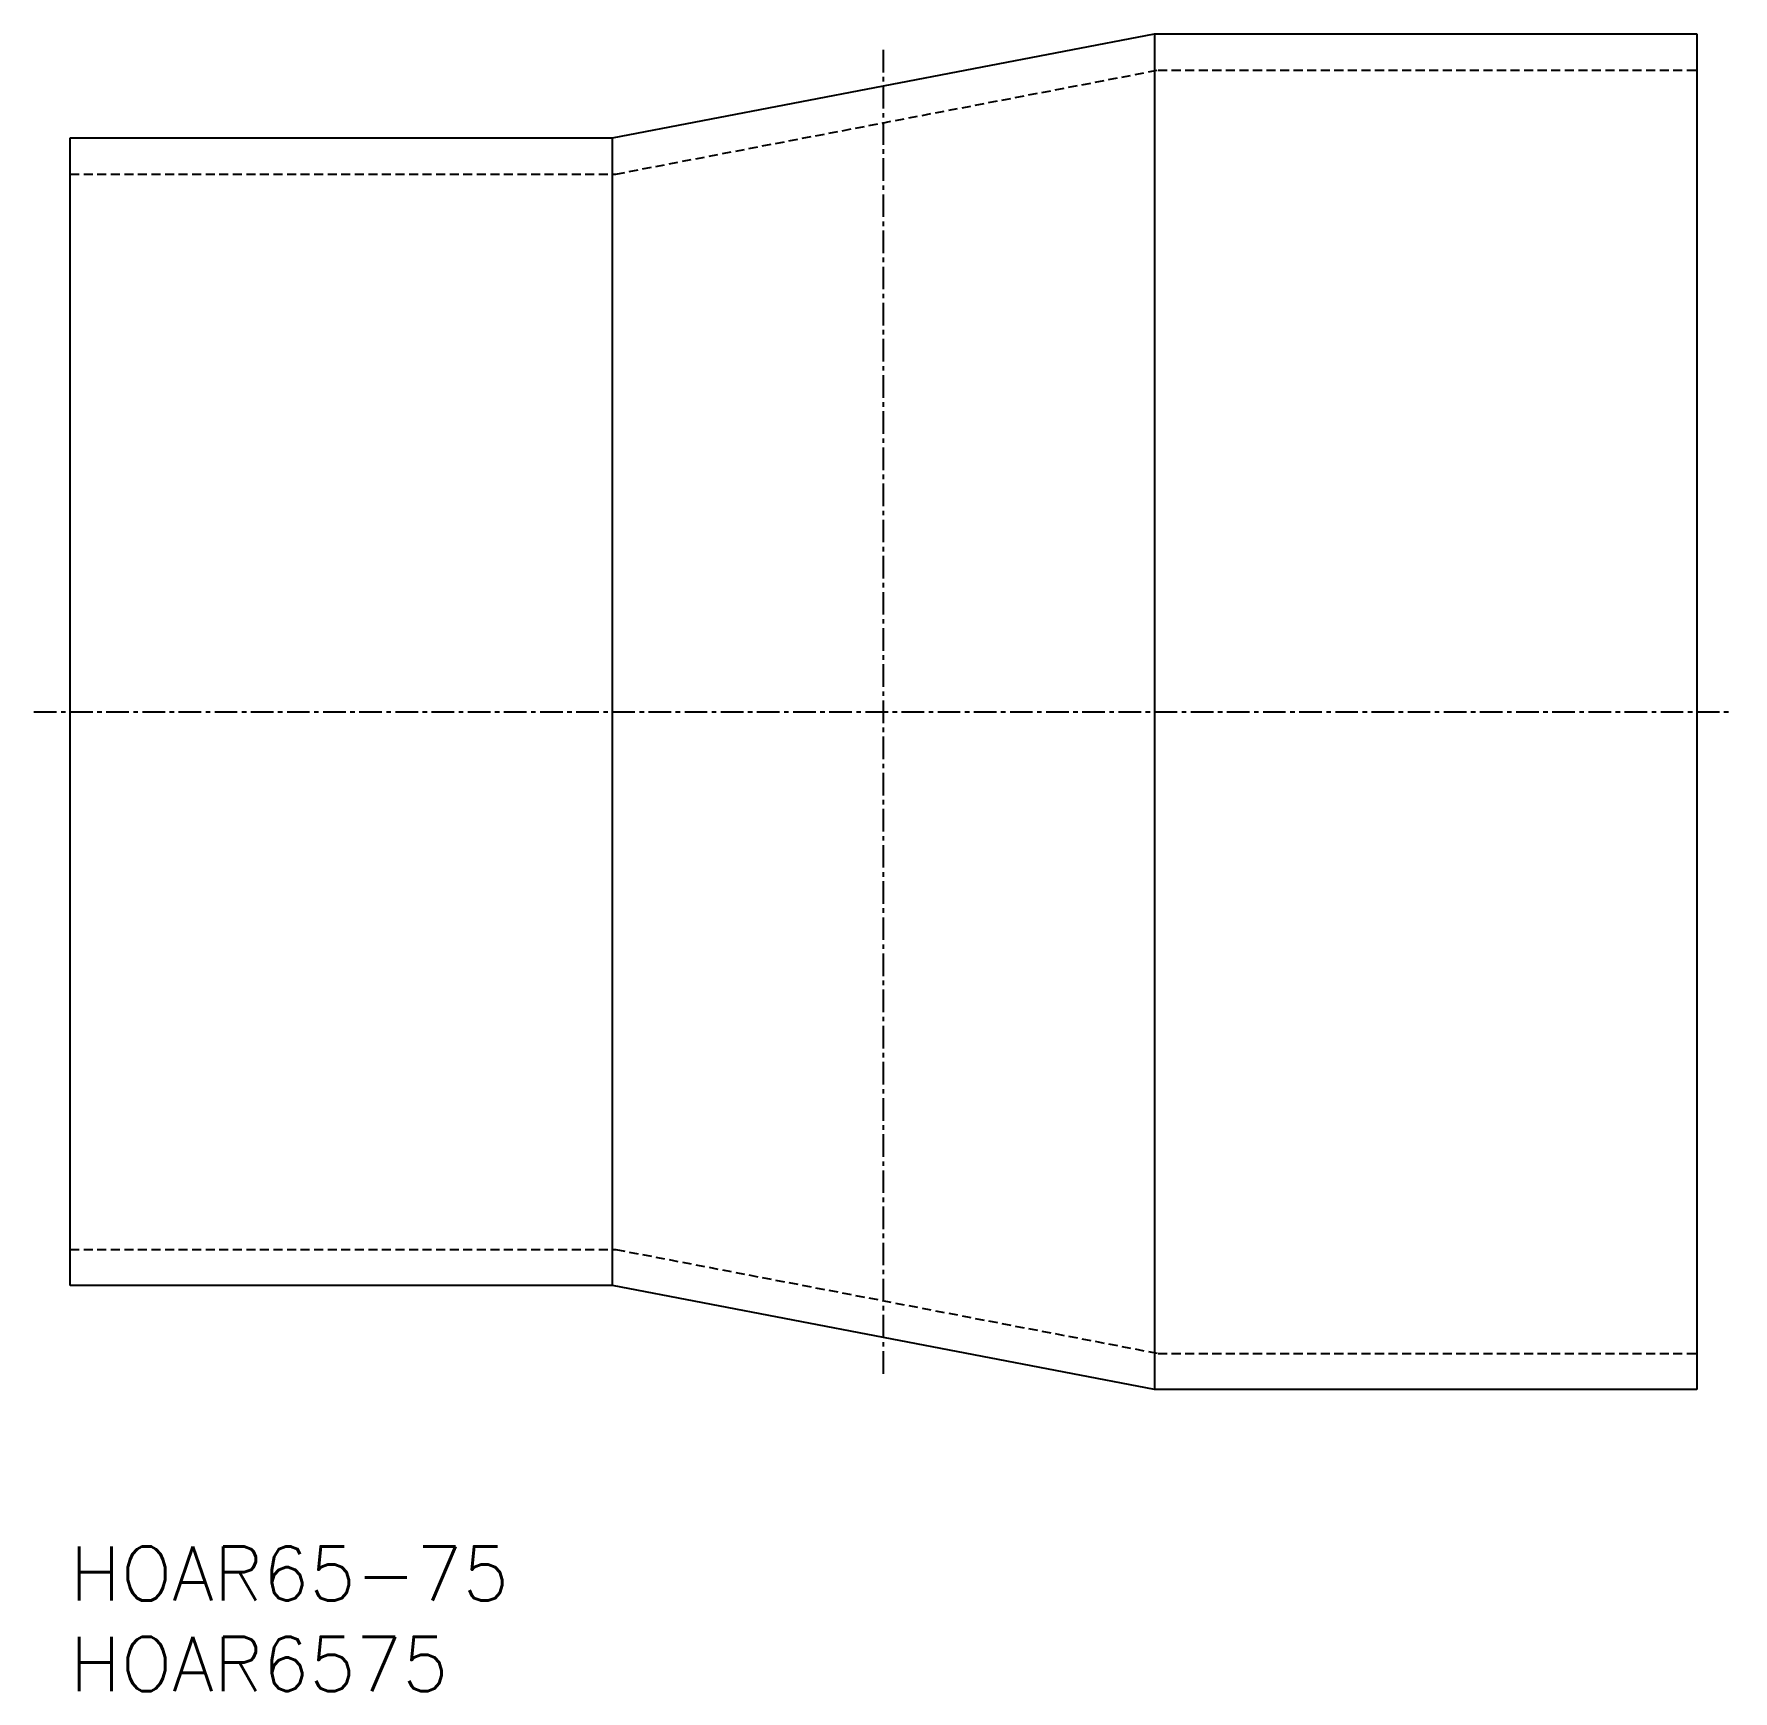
# Model space of a CAD drawing. Extents: x 101.5 to 195.5, y 58.1 to 149.8.
import ezdxf
from ezdxf.enums import TextEntityAlignment as Align

# ---------------------------------------------------------------- set-up
doc = ezdxf.new("R2010")
doc.units = 0
doc.linetypes.add('CENTER', pattern=[2, 1.25, -0.25, 0.25, -0.25])
doc.linetypes.add('DASHED', pattern=[0.75, 0.5, -0.25])
doc.layers.get('0').update_dxf_attribs({"linetype": 'CONTINUOUS'})
doc.layers.add('CENTER', color=1, linetype='CENTER')
doc.styles.get("Standard").update_dxf_attribs({"font": 'txt.shx', "bigfont": 'extfont.shx'})

msp = doc.modelspace()

# ---------------------------------------------------------------- linework, layer by layer
at = {"color": 7, "linetype": 'CONTINUOUS'}
for p, q in [((163.5, 149.75), (163.5, 74.75)), ((193.5, 149.75), (193.5, 74.75)), ((103.5, 80.5), (103.5, 144)), ((133.5, 80.5), (133.5, 144))]:
    msp.add_line(p, q, dxfattribs=at)
for points in [[(103.5, 144), (133.5, 144), (163.5, 149.75), (193.5, 149.75)], [(193.5, 74.75), (163.5, 74.75), (133.5, 80.5), (103.5, 80.5)]]:
    msp.add_lwpolyline(points, dxfattribs=at)
at = {"color": 3, "linetype": 'DASHED'}
for points in [[(103.5, 142), (133.692, 142), (163.692, 147.75), (193.5, 147.75)], [(103.5, 82.5), (133.692, 82.5), (163.692, 76.75), (193.5, 76.75)]]:
    msp.add_lwpolyline(points, dxfattribs=at)
at = {"layer": 'CENTER', "color": 1, "linetype": 'CENTER'}
for p, q in [((148.5, 75.625), (148.5, 148.875)), ((101.5, 112.25), (195.5, 112.25))]:
    msp.add_line(p, q, dxfattribs=at)

# ---------------------------------------------------------------- texts
at = {"color": 7, "linetype": 'CONTINUOUS'}
for s, p in [('HOAR65-75', (103.482, 64.569)), ('HOAR6575', (103.482, 59.569))]:
    msp.add_text(s, height=3, dxfattribs=at).set_placement(p, align=Align.MIDDLE_LEFT)

doc.saveas('drawing.dxf')
